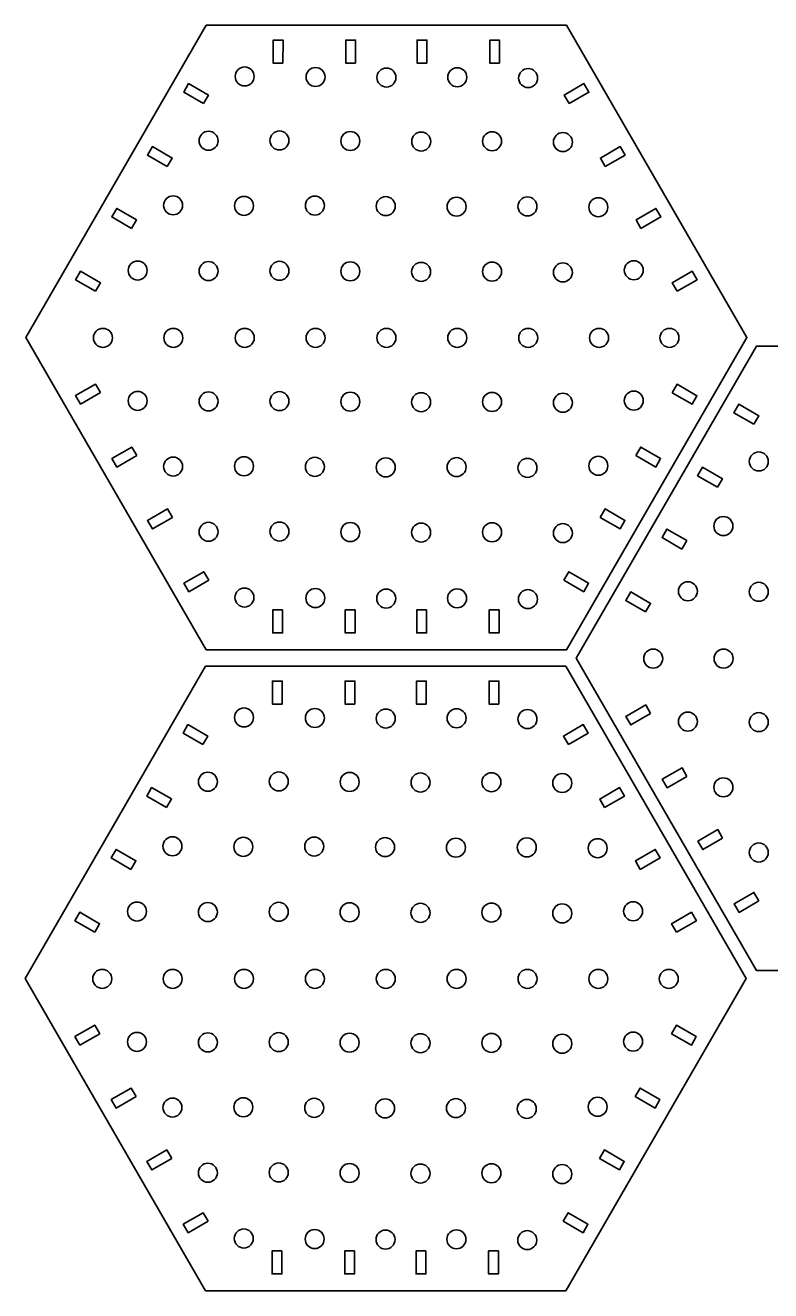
# Model space of a CAD drawing. Header units: inches. Extents: x 11 to 1716, y -770 to -4.
# Drawn here: x 498.2 to 725.7, y -764.2 to -378.1 of the extents above; entities that cross this region are included whole.
import ezdxf

# ---------------------------------------------------------------- set-up
doc = ezdxf.new("R2010")
doc.units = ezdxf.units.IN
doc.header["$MEASUREMENT"] = 0
doc.layers.add('Capa 1', color=7, linetype='Continuous')

msp = doc.modelspace()

# ---------------------------------------------------------------- linework, layer by layer
at = {"layer": 'Capa 1', "color": 250, "lineweight": 35, "true_color": 0x1c1c1b}
for points in [[(663.4, -378.12), (718.4, -473.38), (663.4, -568.64), (553.4, -568.64), (498.4, -473.38), (553.4, -378.12), (663.4, -378.12)], [(831.32, -475.98), (886.32, -571.24), (831.32, -666.51), (721.32, -666.51), (666.32, -571.24), (721.32, -475.98), (831.32, -475.98)], [(663.19, -573.7), (718.19, -668.96), (663.19, -764.23), (553.19, -764.23), (498.19, -668.96), (553.19, -573.7), (663.19, -573.7)]]:
    msp.add_lwpolyline(points, dxfattribs=at)
at = {"layer": 'Capa 1', "color": 242, "lineweight": 35, "true_color": 0xe5202d}
for points in [[(576.83, -389.64), (576.84, -382.64), (573.84, -382.64), (573.83, -389.64), (576.83, -389.64)], [(599, -389.65), (599, -382.65), (596, -382.65), (596, -389.65), (599, -389.65)], [(620.78, -389.65), (620.78, -382.65), (617.78, -382.65), (617.78, -389.65), (620.78, -389.65)], [(642.93, -389.66), (642.93, -382.66), (639.93, -382.66), (639.93, -389.66), (642.93, -389.66)], [(552.59, -402), (546.53, -398.5), (548.03, -395.91), (554.09, -399.4), (552.59, -402)], [(664.13, -402.01), (670.19, -398.52), (668.69, -395.92), (662.63, -399.41), (664.13, -402.01)], [(541.52, -421.21), (535.46, -417.71), (536.96, -415.11), (543.02, -418.61), (541.52, -421.21)], [(675.19, -421.22), (681.26, -417.72), (679.76, -415.13), (673.7, -418.62), (675.19, -421.22)], [(530.65, -440.07), (524.59, -436.58), (526.08, -433.98), (532.15, -437.48), (530.65, -440.07)], [(686.07, -440.09), (692.13, -436.59), (690.64, -433.99), (684.57, -437.49), (686.07, -440.09)], [(519.59, -459.26), (513.53, -455.77), (515.03, -453.17), (521.09, -456.66), (519.59, -459.26)], [(697.13, -459.28), (703.19, -455.78), (701.69, -453.18), (695.63, -456.68), (697.13, -459.28)], [(521.12, -490.21), (515.05, -493.71), (513.55, -491.12), (519.62, -487.62), (521.12, -490.21)], [(695.6, -490.23), (701.67, -493.73), (703.17, -491.13), (697.1, -487.63), (695.6, -490.23)], [(720.52, -499.86), (714.45, -496.37), (715.95, -493.77), (722.01, -497.26), (720.52, -499.86)], [(532.2, -509.41), (526.14, -512.91), (524.64, -510.31), (530.7, -506.81), (532.2, -509.41)], [(684.52, -509.43), (690.58, -512.93), (692.08, -510.33), (686.02, -506.83), (684.52, -509.43)], [(709.45, -519.07), (703.38, -515.57), (704.88, -512.98), (710.94, -516.47), (709.45, -519.07)], [(543.09, -528.27), (537.03, -531.77), (535.53, -529.17), (541.59, -525.67), (543.09, -528.27)], [(673.63, -528.29), (679.69, -531.79), (681.19, -529.19), (675.13, -525.69), (673.63, -528.29)], [(698.57, -537.94), (692.51, -534.44), (694.01, -531.84), (700.07, -535.34), (698.57, -537.94)], [(554.16, -547.45), (548.1, -550.95), (546.6, -548.35), (552.66, -544.85), (554.16, -547.45)], [(662.56, -547.46), (668.62, -550.96), (670.12, -548.37), (664.06, -544.87), (662.56, -547.46)], [(687.51, -557.13), (681.45, -553.63), (682.95, -551.03), (689.01, -554.53), (687.51, -557.13)], [(576.69, -556.52), (576.69, -563.52), (573.69, -563.52), (573.69, -556.52), (576.69, -556.52)], [(598.86, -556.52), (598.86, -563.52), (595.86, -563.52), (595.86, -556.52), (598.86, -556.52)], [(620.64, -556.51), (620.64, -563.51), (617.64, -563.51), (617.64, -556.51), (620.64, -556.51)], [(642.78, -556.5), (642.79, -563.5), (639.79, -563.51), (639.78, -556.51), (642.78, -556.5)], [(576.63, -585.22), (576.63, -578.22), (573.63, -578.22), (573.63, -585.22), (576.63, -585.22)], [(598.8, -585.23), (598.8, -578.23), (595.8, -578.23), (595.8, -585.23), (598.8, -585.23)], [(620.57, -585.24), (620.58, -578.24), (617.58, -578.24), (617.57, -585.24), (620.57, -585.24)], [(642.72, -585.24), (642.72, -578.24), (639.72, -578.24), (639.72, -585.24), (642.72, -585.24)], [(689.04, -588.08), (682.98, -591.58), (681.48, -588.98), (687.54, -585.48), (689.04, -588.08)], [(552.39, -597.58), (546.32, -594.09), (547.82, -591.49), (553.89, -594.98), (552.39, -597.58)], [(663.92, -597.6), (669.98, -594.1), (668.49, -591.5), (662.42, -595), (663.92, -597.6)], [(700.12, -607.28), (694.06, -610.78), (692.56, -608.18), (698.62, -604.68), (700.12, -607.28)], [(541.32, -616.79), (535.25, -613.29), (536.75, -610.69), (542.82, -614.19), (541.32, -616.79)], [(674.99, -616.8), (681.05, -613.31), (679.56, -610.71), (673.49, -614.2), (674.99, -616.8)], [(711.01, -626.14), (704.95, -629.64), (703.45, -627.04), (709.51, -623.54), (711.01, -626.14)], [(530.44, -635.66), (524.38, -632.16), (525.88, -629.56), (531.94, -633.06), (530.44, -635.66)], [(685.86, -635.67), (691.93, -632.18), (690.43, -629.58), (684.37, -633.07), (685.86, -635.67)], [(722.08, -645.31), (716.02, -648.81), (714.52, -646.22), (720.58, -642.72), (722.08, -645.31)], [(519.39, -654.84), (513.32, -651.35), (514.82, -648.75), (520.88, -652.25), (519.39, -654.84)], [(696.92, -654.86), (702.99, -651.36), (701.49, -648.76), (695.42, -652.26), (696.92, -654.86)], [(520.91, -685.8), (514.85, -689.3), (513.35, -686.7), (519.41, -683.2), (520.91, -685.8)], [(695.4, -685.81), (701.46, -689.31), (702.96, -686.71), (696.9, -683.21), (695.4, -685.81)], [(531.99, -704.99), (525.93, -708.49), (524.43, -705.9), (530.49, -702.4), (531.99, -704.99)], [(684.31, -705.01), (690.38, -708.51), (691.88, -705.91), (685.81, -702.41), (684.31, -705.01)], [(542.88, -723.85), (536.82, -727.35), (535.32, -724.76), (541.38, -721.26), (542.88, -723.85)], [(673.42, -723.87), (679.49, -727.37), (680.99, -724.77), (674.92, -721.27), (673.42, -723.87)], [(553.96, -743.03), (547.89, -746.53), (546.39, -743.94), (552.46, -740.44), (553.96, -743.03)], [(662.35, -743.05), (668.41, -746.55), (669.91, -743.95), (663.85, -740.45), (662.35, -743.05)], [(576.49, -752.11), (576.49, -759.11), (573.49, -759.11), (573.49, -752.11), (576.49, -752.11)], [(598.66, -752.1), (598.66, -759.1), (595.66, -759.1), (595.66, -752.1), (598.66, -752.1)], [(620.43, -752.09), (620.43, -759.09), (617.43, -759.09), (617.43, -752.09), (620.43, -752.09)], [(642.58, -752.09), (642.58, -759.09), (639.58, -759.09), (639.58, -752.09), (642.58, -752.09)]]:
    msp.add_lwpolyline(points, dxfattribs=at)
for points in [[(568.04, -393.73), (568.04, -395.33), (566.74, -396.63), (565.14, -396.63), (563.54, -396.63), (562.24, -395.33), (562.24, -393.73), (562.24, -392.13), (563.54, -390.83), (565.14, -390.83), (566.74, -390.83), (568.04, -392.13), (568.04, -393.73)], [(589.67, -393.89), (589.67, -395.49), (588.37, -396.79), (586.77, -396.79), (585.17, -396.79), (583.87, -395.49), (583.87, -393.89), (583.87, -392.29), (585.17, -390.99), (586.77, -390.99), (588.37, -390.99), (589.67, -392.29), (589.67, -393.89)], [(611.3, -394.05), (611.3, -395.66), (610, -396.95), (608.4, -396.95), (606.8, -396.95), (605.5, -395.66), (605.5, -394.05), (605.5, -392.45), (606.8, -391.15), (608.4, -391.15), (610, -391.15), (611.3, -392.45), (611.3, -394.05)], [(632.93, -393.97), (632.93, -395.58), (631.63, -396.87), (630.03, -396.87), (628.42, -396.87), (627.13, -395.58), (627.13, -393.97), (627.13, -392.37), (628.42, -391.07), (630.03, -391.07), (631.63, -391.07), (632.93, -392.37), (632.93, -393.97)], [(654.55, -394.22), (654.55, -395.82), (653.26, -397.12), (651.65, -397.12), (650.05, -397.12), (648.75, -395.82), (648.75, -394.22), (648.75, -392.61), (650.05, -391.32), (651.65, -391.32), (653.26, -391.32), (654.55, -392.61), (654.55, -394.22)], [(557.03, -413.34), (557.03, -414.94), (555.73, -416.24), (554.13, -416.24), (552.52, -416.24), (551.23, -414.94), (551.23, -413.34), (551.23, -411.73), (552.52, -410.44), (554.13, -410.44), (555.73, -410.44), (557.03, -411.73), (557.03, -413.34)], [(578.65, -413.25), (578.65, -414.86), (577.36, -416.15), (575.75, -416.15), (574.15, -416.15), (572.85, -414.86), (572.85, -413.25), (572.85, -411.65), (574.15, -410.35), (575.75, -410.35), (577.36, -410.35), (578.65, -411.65), (578.65, -413.25)], [(600.28, -413.42), (600.28, -415.02), (598.99, -416.32), (597.38, -416.32), (595.78, -416.32), (594.48, -415.02), (594.48, -413.42), (594.48, -411.81), (595.78, -410.52), (597.38, -410.52), (598.99, -410.52), (600.28, -411.81), (600.28, -413.42)], [(621.91, -413.58), (621.91, -415.18), (620.61, -416.48), (619.01, -416.48), (617.41, -416.48), (616.11, -415.18), (616.11, -413.58), (616.11, -411.98), (617.41, -410.68), (619.01, -410.68), (620.61, -410.68), (621.91, -411.98), (621.91, -413.58)], [(643.54, -413.5), (643.54, -415.1), (642.24, -416.4), (640.64, -416.4), (639.04, -416.4), (637.74, -415.1), (637.74, -413.5), (637.74, -411.89), (639.04, -410.6), (640.64, -410.6), (642.24, -410.6), (643.54, -411.89), (643.54, -413.5)], [(665.17, -413.74), (665.17, -415.34), (663.87, -416.64), (662.27, -416.64), (660.67, -416.64), (659.37, -415.34), (659.37, -413.74), (659.37, -412.14), (660.67, -410.84), (662.27, -410.84), (663.87, -410.84), (665.17, -412.14), (665.17, -413.74)], [(546.2, -433.05), (546.2, -434.65), (544.91, -435.95), (543.3, -435.95), (541.7, -435.95), (540.4, -434.65), (540.4, -433.05), (540.4, -431.45), (541.7, -430.15), (543.3, -430.15), (544.91, -430.15), (546.2, -431.45), (546.2, -433.05)], [(567.83, -433.21), (567.83, -434.81), (566.53, -436.11), (564.93, -436.11), (563.33, -436.11), (562.03, -434.81), (562.03, -433.21), (562.03, -431.61), (563.33, -430.31), (564.93, -430.31), (566.53, -430.31), (567.83, -431.61), (567.83, -433.21)], [(589.46, -433.13), (589.46, -434.73), (588.16, -436.03), (586.56, -436.03), (584.96, -436.03), (583.66, -434.73), (583.66, -433.13), (583.66, -431.53), (584.96, -430.23), (586.56, -430.23), (588.16, -430.23), (589.46, -431.53), (589.46, -433.13)], [(611.09, -433.29), (611.09, -434.89), (609.79, -436.19), (608.19, -436.19), (606.59, -436.19), (605.29, -434.89), (605.29, -433.29), (605.29, -431.69), (606.59, -430.39), (608.19, -430.39), (609.79, -430.39), (611.09, -431.69), (611.09, -433.29)], [(632.72, -433.45), (632.72, -435.05), (631.42, -436.35), (629.82, -436.35), (628.22, -436.35), (626.92, -435.05), (626.92, -433.45), (626.92, -431.85), (628.22, -430.55), (629.82, -430.55), (631.42, -430.55), (632.72, -431.85), (632.72, -433.45)], [(654.35, -433.37), (654.35, -434.97), (653.05, -436.27), (651.45, -436.27), (649.85, -436.27), (648.55, -434.97), (648.55, -433.37), (648.55, -431.77), (649.85, -430.47), (651.45, -430.47), (653.05, -430.47), (654.35, -431.77), (654.35, -433.37)], [(675.98, -433.61), (675.98, -435.21), (674.68, -436.51), (673.08, -436.51), (671.48, -436.51), (670.18, -435.21), (670.18, -433.61), (670.18, -432.01), (671.48, -430.71), (673.08, -430.71), (674.68, -430.71), (675.98, -432.01), (675.98, -433.61)], [(535.39, -452.95), (535.39, -454.55), (534.09, -455.85), (532.49, -455.85), (530.89, -455.85), (529.59, -454.55), (529.59, -452.95), (529.59, -451.34), (530.89, -450.05), (532.49, -450.05), (534.09, -450.05), (535.39, -451.34), (535.39, -452.95)], [(557.02, -453.11), (557.02, -454.71), (555.72, -456.01), (554.12, -456.01), (552.52, -456.01), (551.22, -454.71), (551.22, -453.11), (551.22, -451.5), (552.52, -450.21), (554.12, -450.21), (555.72, -450.21), (557.02, -451.5), (557.02, -453.11)], [(578.65, -453.03), (578.65, -454.63), (577.35, -455.93), (575.75, -455.93), (574.14, -455.93), (572.85, -454.63), (572.85, -453.03), (572.85, -451.42), (574.14, -450.13), (575.75, -450.13), (577.35, -450.13), (578.65, -451.42), (578.65, -453.03)], [(600.28, -453.19), (600.28, -454.79), (598.98, -456.09), (597.38, -456.09), (595.77, -456.09), (594.48, -454.79), (594.48, -453.19), (594.48, -451.59), (595.77, -450.29), (597.38, -450.29), (598.98, -450.29), (600.28, -451.59), (600.28, -453.19)], [(621.9, -453.35), (621.9, -454.95), (620.61, -456.25), (619, -456.25), (617.4, -456.25), (616.1, -454.95), (616.1, -453.35), (616.1, -451.75), (617.4, -450.45), (619, -450.45), (620.61, -450.45), (621.9, -451.75), (621.9, -453.35)], [(643.53, -453.27), (643.53, -454.87), (642.23, -456.17), (640.63, -456.17), (639.03, -456.17), (637.73, -454.87), (637.73, -453.27), (637.73, -451.67), (639.03, -450.37), (640.63, -450.37), (642.23, -450.37), (643.53, -451.67), (643.53, -453.27)], [(665.16, -453.51), (665.16, -455.11), (663.86, -456.41), (662.26, -456.41), (660.66, -456.41), (659.36, -455.11), (659.36, -453.51), (659.36, -451.91), (660.66, -450.61), (662.26, -450.61), (663.86, -450.61), (665.16, -451.91), (665.16, -453.51)], [(686.79, -452.86), (686.79, -454.47), (685.49, -455.76), (683.89, -455.76), (682.29, -455.76), (680.99, -454.47), (680.99, -452.86), (680.99, -451.26), (682.29, -449.96), (683.89, -449.96), (685.49, -449.96), (686.79, -451.26), (686.79, -452.86)], [(524.79, -473.49), (524.79, -475.09), (523.49, -476.39), (521.89, -476.39), (520.29, -476.39), (518.99, -475.09), (518.99, -473.49), (518.99, -471.89), (520.29, -470.59), (521.89, -470.59), (523.49, -470.59), (524.79, -471.89), (524.79, -473.49)], [(546.27, -473.49), (546.27, -475.09), (544.98, -476.39), (543.37, -476.39), (541.77, -476.39), (540.47, -475.09), (540.47, -473.49), (540.47, -471.89), (541.77, -470.59), (543.37, -470.59), (544.98, -470.59), (546.27, -471.89), (546.27, -473.49)], [(568.05, -473.49), (568.05, -475.09), (566.75, -476.39), (565.15, -476.39), (563.54, -476.39), (562.25, -475.09), (562.25, -473.49), (562.25, -471.89), (563.54, -470.59), (565.15, -470.59), (566.75, -470.59), (568.05, -471.89), (568.05, -473.49)], [(589.67, -473.49), (589.67, -475.09), (588.38, -476.39), (586.77, -476.39), (585.17, -476.39), (583.87, -475.09), (583.87, -473.49), (583.87, -471.89), (585.17, -470.59), (586.77, -470.59), (588.38, -470.59), (589.67, -471.89), (589.67, -473.49)], [(611.3, -473.49), (611.3, -475.09), (610.01, -476.39), (608.4, -476.39), (606.8, -476.39), (605.5, -475.09), (605.5, -473.49), (605.5, -471.89), (606.8, -470.59), (608.4, -470.59), (610.01, -470.59), (611.3, -471.89), (611.3, -473.49)], [(632.93, -473.49), (632.93, -475.09), (631.63, -476.39), (630.03, -476.39), (628.43, -476.39), (627.13, -475.09), (627.13, -473.49), (627.13, -471.89), (628.43, -470.59), (630.03, -470.59), (631.63, -470.59), (632.93, -471.89), (632.93, -473.49)], [(654.56, -473.49), (654.56, -475.09), (653.26, -476.39), (651.66, -476.39), (650.06, -476.39), (648.76, -475.09), (648.76, -473.49), (648.76, -471.89), (650.06, -470.59), (651.66, -470.59), (653.26, -470.59), (654.56, -471.89), (654.56, -473.49)], [(676.19, -473.49), (676.19, -475.09), (674.89, -476.39), (673.29, -476.39), (671.69, -476.39), (670.39, -475.09), (670.39, -473.49), (670.39, -471.89), (671.69, -470.59), (673.29, -470.59), (674.89, -470.59), (676.19, -471.89), (676.19, -473.49)], [(697.68, -473.49), (697.68, -475.09), (696.38, -476.39), (694.78, -476.39), (693.18, -476.39), (691.88, -475.09), (691.88, -473.49), (691.88, -471.89), (693.18, -470.59), (694.78, -470.59), (696.38, -470.59), (697.68, -471.89), (697.68, -473.49)], [(535.39, -492.72), (535.39, -494.32), (534.09, -495.62), (532.49, -495.62), (530.89, -495.62), (529.59, -494.32), (529.59, -492.72), (529.59, -491.11), (530.89, -489.82), (532.49, -489.82), (534.09, -489.82), (535.39, -491.11), (535.39, -492.72)], [(557.02, -492.88), (557.02, -494.48), (555.72, -495.78), (554.12, -495.78), (552.52, -495.78), (551.22, -494.48), (551.22, -492.88), (551.22, -491.28), (552.52, -489.98), (554.12, -489.98), (555.72, -489.98), (557.02, -491.28), (557.02, -492.88)], [(578.65, -492.8), (578.65, -494.4), (577.35, -495.7), (575.75, -495.7), (574.14, -495.7), (572.85, -494.4), (572.85, -492.8), (572.85, -491.19), (574.14, -489.9), (575.75, -489.9), (577.35, -489.9), (578.65, -491.19), (578.65, -492.8)], [(600.28, -492.96), (600.28, -494.56), (598.98, -495.86), (597.38, -495.86), (595.77, -495.86), (594.48, -494.56), (594.48, -492.96), (594.48, -491.36), (595.77, -490.06), (597.38, -490.06), (598.98, -490.06), (600.28, -491.36), (600.28, -492.96)], [(621.9, -493.12), (621.9, -494.72), (620.61, -496.02), (619, -496.02), (617.4, -496.02), (616.1, -494.72), (616.1, -493.12), (616.1, -491.52), (617.4, -490.22), (619, -490.22), (620.61, -490.22), (621.9, -491.52), (621.9, -493.12)], [(643.53, -493.04), (643.53, -494.64), (642.23, -495.94), (640.63, -495.94), (639.03, -495.94), (637.73, -494.64), (637.73, -493.04), (637.73, -491.44), (639.03, -490.14), (640.63, -490.14), (642.23, -490.14), (643.53, -491.44), (643.53, -493.04)], [(686.79, -492.64), (686.79, -494.24), (685.49, -495.54), (683.89, -495.54), (682.29, -495.54), (680.99, -494.24), (680.99, -492.64), (680.99, -491.03), (682.29, -489.74), (683.89, -489.74), (685.49, -489.74), (686.79, -491.03), (686.79, -492.64)], [(665.16, -493.28), (665.16, -494.88), (663.86, -496.18), (662.26, -496.18), (660.66, -496.18), (659.36, -494.88), (659.36, -493.28), (659.36, -491.68), (660.66, -490.38), (662.26, -490.38), (663.86, -490.38), (665.16, -491.68), (665.16, -493.28)], [(675.98, -512.52), (675.98, -514.12), (674.68, -515.42), (673.08, -515.42), (671.48, -515.42), (670.18, -514.12), (670.18, -512.52), (670.18, -510.92), (671.48, -509.62), (673.08, -509.62), (674.68, -509.62), (675.98, -510.92), (675.98, -512.52)], [(724.95, -511.2), (724.95, -512.8), (723.65, -514.1), (722.05, -514.1), (720.45, -514.1), (719.15, -512.8), (719.15, -511.2), (719.15, -509.6), (720.45, -508.3), (722.05, -508.3), (723.65, -508.3), (724.95, -509.6), (724.95, -511.2)], [(546.2, -512.76), (546.2, -514.36), (544.91, -515.66), (543.3, -515.66), (541.7, -515.66), (540.4, -514.36), (540.4, -512.76), (540.4, -511.16), (541.7, -509.86), (543.3, -509.86), (544.91, -509.86), (546.2, -511.16), (546.2, -512.76)], [(567.83, -512.68), (567.83, -514.28), (566.53, -515.58), (564.93, -515.58), (563.33, -515.58), (562.03, -514.28), (562.03, -512.68), (562.03, -511.08), (563.33, -509.78), (564.93, -509.78), (566.53, -509.78), (567.83, -511.08), (567.83, -512.68)], [(589.46, -512.84), (589.46, -514.44), (588.16, -515.74), (586.56, -515.74), (584.96, -515.74), (583.66, -514.44), (583.66, -512.84), (583.66, -511.24), (584.96, -509.94), (586.56, -509.94), (588.16, -509.94), (589.46, -511.24), (589.46, -512.84)], [(611.09, -513), (611.09, -514.61), (609.79, -515.9), (608.19, -515.9), (606.59, -515.9), (605.29, -514.61), (605.29, -513), (605.29, -511.4), (606.59, -510.1), (608.19, -510.1), (609.79, -510.1), (611.09, -511.4), (611.09, -513)], [(632.72, -512.92), (632.72, -514.53), (631.42, -515.82), (629.82, -515.82), (628.22, -515.82), (626.92, -514.53), (626.92, -512.92), (626.92, -511.32), (628.22, -510.02), (629.82, -510.02), (631.42, -510.02), (632.72, -511.32), (632.72, -512.92)], [(654.35, -513.16), (654.35, -514.77), (653.05, -516.06), (651.45, -516.06), (649.85, -516.06), (648.55, -514.77), (648.55, -513.16), (648.55, -511.56), (649.85, -510.26), (651.45, -510.26), (653.05, -510.26), (654.35, -511.56), (654.35, -513.16)], [(714.13, -530.91), (714.13, -532.52), (712.83, -533.81), (711.23, -533.81), (709.62, -533.81), (708.33, -532.52), (708.33, -530.91), (708.33, -529.31), (709.62, -528.01), (711.23, -528.01), (712.83, -528.01), (714.13, -529.31), (714.13, -530.91)], [(557.02, -532.66), (557.02, -534.26), (555.72, -535.56), (554.12, -535.56), (552.52, -535.56), (551.22, -534.26), (551.22, -532.66), (551.22, -531.06), (552.52, -529.76), (554.12, -529.76), (555.72, -529.76), (557.02, -531.06), (557.02, -532.66)], [(578.65, -532.58), (578.65, -534.18), (577.35, -535.48), (575.75, -535.48), (574.14, -535.48), (572.85, -534.18), (572.85, -532.58), (572.85, -530.98), (574.14, -529.68), (575.75, -529.68), (577.35, -529.68), (578.65, -530.98), (578.65, -532.58)], [(600.28, -532.74), (600.28, -534.34), (598.98, -535.64), (597.38, -535.64), (595.77, -535.64), (594.48, -534.34), (594.48, -532.74), (594.48, -531.14), (595.77, -529.84), (597.38, -529.84), (598.98, -529.84), (600.28, -531.14), (600.28, -532.74)], [(621.9, -532.9), (621.9, -534.5), (620.61, -535.8), (619, -535.8), (617.4, -535.8), (616.1, -534.5), (616.1, -532.9), (616.1, -531.3), (617.4, -530), (619, -530), (620.61, -530), (621.9, -531.3), (621.9, -532.9)], [(643.53, -532.82), (643.53, -534.42), (642.23, -535.72), (640.63, -535.72), (639.03, -535.72), (637.73, -534.42), (637.73, -532.82), (637.73, -531.22), (639.03, -529.92), (640.63, -529.92), (642.23, -529.92), (643.53, -531.22), (643.53, -532.82)], [(665.16, -533.06), (665.16, -534.66), (663.86, -535.96), (662.26, -535.96), (660.66, -535.96), (659.36, -534.66), (659.36, -533.06), (659.36, -531.46), (660.66, -530.16), (662.26, -530.16), (663.86, -530.16), (665.16, -531.46), (665.16, -533.06)], [(703.31, -550.81), (703.31, -552.41), (702.01, -553.71), (700.41, -553.71), (698.81, -553.71), (697.51, -552.41), (697.51, -550.81), (697.51, -549.21), (698.81, -547.91), (700.41, -547.91), (702.01, -547.91), (703.31, -549.21), (703.31, -550.81)], [(724.94, -550.97), (724.94, -552.57), (723.64, -553.87), (722.04, -553.87), (720.44, -553.87), (719.14, -552.57), (719.14, -550.97), (719.14, -549.37), (720.44, -548.07), (722.04, -548.07), (723.64, -548.07), (724.94, -549.37), (724.94, -550.97)], [(567.97, -552.72), (567.97, -554.32), (566.68, -555.62), (565.07, -555.62), (563.47, -555.62), (562.17, -554.32), (562.17, -552.72), (562.17, -551.12), (563.47, -549.82), (565.07, -549.82), (566.68, -549.82), (567.97, -551.12), (567.97, -552.72)], [(589.6, -552.88), (589.6, -554.48), (588.3, -555.78), (586.7, -555.78), (585.1, -555.78), (583.8, -554.48), (583.8, -552.88), (583.8, -551.28), (585.1, -549.98), (586.7, -549.98), (588.3, -549.98), (589.6, -551.28), (589.6, -552.88)], [(611.23, -553.04), (611.23, -554.65), (609.93, -555.94), (608.33, -555.94), (606.73, -555.94), (605.43, -554.65), (605.43, -553.04), (605.43, -551.44), (606.73, -550.14), (608.33, -550.14), (609.93, -550.14), (611.23, -551.44), (611.23, -553.04)], [(632.86, -552.96), (632.86, -554.56), (631.56, -555.86), (629.96, -555.86), (628.36, -555.86), (627.06, -554.56), (627.06, -552.96), (627.06, -551.36), (628.36, -550.06), (629.96, -550.06), (631.56, -550.06), (632.86, -551.36), (632.86, -552.96)], [(654.49, -553.2), (654.49, -554.81), (653.19, -556.1), (651.59, -556.1), (649.99, -556.1), (648.69, -554.81), (648.69, -553.2), (648.69, -551.6), (649.99, -550.3), (651.59, -550.3), (653.19, -550.3), (654.49, -551.6), (654.49, -553.2)], [(692.71, -571.36), (692.71, -572.96), (691.41, -574.26), (689.81, -574.26), (688.21, -574.26), (686.91, -572.96), (686.91, -571.36), (686.91, -569.75), (688.21, -568.46), (689.81, -568.46), (691.41, -568.46), (692.71, -569.75), (692.71, -571.36)], [(714.2, -571.36), (714.2, -572.96), (712.9, -574.26), (711.3, -574.26), (709.69, -574.26), (708.4, -572.96), (708.4, -571.36), (708.4, -569.75), (709.69, -568.46), (711.3, -568.46), (712.9, -568.46), (714.2, -569.75), (714.2, -571.36)], [(567.83, -589.32), (567.83, -590.92), (566.53, -592.22), (564.93, -592.22), (563.33, -592.22), (562.03, -590.92), (562.03, -589.32), (562.03, -587.71), (563.33, -586.42), (564.93, -586.42), (566.53, -586.42), (567.83, -587.71), (567.83, -589.32)], [(589.46, -589.48), (589.46, -591.08), (588.16, -592.38), (586.56, -592.38), (584.96, -592.38), (583.66, -591.08), (583.66, -589.48), (583.66, -587.87), (584.96, -586.58), (586.56, -586.58), (588.16, -586.58), (589.46, -587.87), (589.46, -589.48)], [(611.09, -589.64), (611.09, -591.24), (609.79, -592.54), (608.19, -592.54), (606.59, -592.54), (605.29, -591.24), (605.29, -589.64), (605.29, -588.04), (606.59, -586.74), (608.19, -586.74), (609.79, -586.74), (611.09, -588.04), (611.09, -589.64)], [(632.72, -589.56), (632.72, -591.16), (631.42, -592.46), (629.82, -592.46), (628.22, -592.46), (626.92, -591.16), (626.92, -589.56), (626.92, -587.96), (628.22, -586.66), (629.82, -586.66), (631.42, -586.66), (632.72, -587.96), (632.72, -589.56)], [(654.35, -589.8), (654.35, -591.4), (653.05, -592.7), (651.45, -592.7), (649.85, -592.7), (648.55, -591.4), (648.55, -589.8), (648.55, -588.2), (649.85, -586.9), (651.45, -586.9), (653.05, -586.9), (654.35, -588.2), (654.35, -589.8)], [(703.31, -590.58), (703.31, -592.18), (702.01, -593.48), (700.41, -593.48), (698.81, -593.48), (697.51, -592.18), (697.51, -590.58), (697.51, -588.98), (698.81, -587.68), (700.41, -587.68), (702.01, -587.68), (703.31, -588.98), (703.31, -590.58)], [(724.94, -590.74), (724.94, -592.34), (723.64, -593.64), (722.04, -593.64), (720.44, -593.64), (719.14, -592.34), (719.14, -590.74), (719.14, -589.14), (720.44, -587.84), (722.04, -587.84), (723.64, -587.84), (724.94, -589.14), (724.94, -590.74)], [(556.82, -608.92), (556.82, -610.52), (555.52, -611.82), (553.92, -611.82), (552.32, -611.82), (551.02, -610.52), (551.02, -608.92), (551.02, -607.32), (552.32, -606.02), (553.92, -606.02), (555.52, -606.02), (556.82, -607.32), (556.82, -608.92)], [(578.45, -608.84), (578.45, -610.44), (577.15, -611.74), (575.55, -611.74), (573.95, -611.74), (572.65, -610.44), (572.65, -608.84), (572.65, -607.24), (573.95, -605.94), (575.55, -605.94), (577.15, -605.94), (578.45, -607.24), (578.45, -608.84)], [(600.08, -609), (600.08, -610.6), (598.78, -611.9), (597.18, -611.9), (595.58, -611.9), (594.28, -610.6), (594.28, -609), (594.28, -607.4), (595.58, -606.1), (597.18, -606.1), (598.78, -606.1), (600.08, -607.4), (600.08, -609)], [(643.34, -609.08), (643.34, -610.68), (642.04, -611.98), (640.44, -611.98), (638.83, -611.98), (637.54, -610.68), (637.54, -609.08), (637.54, -607.48), (638.83, -606.18), (640.44, -606.18), (642.04, -606.18), (643.34, -607.48), (643.34, -609.08)], [(621.71, -609.16), (621.71, -610.76), (620.41, -612.06), (618.81, -612.06), (617.21, -612.06), (615.91, -610.76), (615.91, -609.16), (615.91, -607.56), (617.21, -606.26), (618.81, -606.26), (620.41, -606.26), (621.71, -607.56), (621.71, -609.16)], [(664.96, -609.32), (664.96, -610.92), (663.67, -612.22), (662.06, -612.22), (660.46, -612.22), (659.16, -610.92), (659.16, -609.32), (659.16, -607.72), (660.46, -606.42), (662.06, -606.42), (663.67, -606.42), (664.96, -607.72), (664.96, -609.32)], [(714.13, -610.63), (714.13, -612.23), (712.83, -613.53), (711.23, -613.53), (709.62, -613.53), (708.33, -612.23), (708.33, -610.63), (708.33, -609.02), (709.62, -607.73), (711.23, -607.73), (712.83, -607.73), (714.13, -609.02), (714.13, -610.63)], [(546, -628.63), (546, -630.23), (544.7, -631.53), (543.1, -631.53), (541.5, -631.53), (540.2, -630.23), (540.2, -628.63), (540.2, -627.03), (541.5, -625.73), (543.1, -625.73), (544.7, -625.73), (546, -627.03), (546, -628.63)], [(567.63, -628.79), (567.63, -630.4), (566.33, -631.69), (564.73, -631.69), (563.13, -631.69), (561.83, -630.4), (561.83, -628.79), (561.83, -627.19), (563.13, -625.89), (564.73, -625.89), (566.33, -625.89), (567.63, -627.19), (567.63, -628.79)], [(589.26, -628.71), (589.26, -630.31), (587.96, -631.61), (586.36, -631.61), (584.75, -631.61), (583.46, -630.31), (583.46, -628.71), (583.46, -627.11), (584.75, -625.81), (586.36, -625.81), (587.96, -625.81), (589.26, -627.11), (589.26, -628.71)], [(610.89, -628.87), (610.89, -630.48), (609.59, -631.77), (607.99, -631.77), (606.38, -631.77), (605.09, -630.48), (605.09, -628.87), (605.09, -627.27), (606.38, -625.97), (607.99, -625.97), (609.59, -625.97), (610.89, -627.27), (610.89, -628.87)], [(632.51, -629.04), (632.51, -630.64), (631.22, -631.94), (629.61, -631.94), (628.01, -631.94), (626.71, -630.64), (626.71, -629.04), (626.71, -627.43), (628.01, -626.14), (629.61, -626.14), (631.22, -626.14), (632.51, -627.43), (632.51, -629.04)], [(654.14, -628.95), (654.14, -630.56), (652.84, -631.85), (651.24, -631.85), (649.64, -631.85), (648.34, -630.56), (648.34, -628.95), (648.34, -627.35), (649.64, -626.05), (651.24, -626.05), (652.84, -626.05), (654.14, -627.35), (654.14, -628.95)], [(675.77, -629.2), (675.77, -630.8), (674.47, -632.1), (672.87, -632.1), (671.27, -632.1), (669.97, -630.8), (669.97, -629.2), (669.97, -627.59), (671.27, -626.3), (672.87, -626.3), (674.47, -626.3), (675.77, -627.59), (675.77, -629.2)], [(724.94, -630.52), (724.94, -632.12), (723.64, -633.42), (722.04, -633.42), (720.44, -633.42), (719.14, -632.12), (719.14, -630.52), (719.14, -628.92), (720.44, -627.62), (722.04, -627.62), (723.64, -627.62), (724.94, -628.92), (724.94, -630.52)], [(535.18, -648.53), (535.18, -650.13), (533.88, -651.43), (532.28, -651.43), (530.68, -651.43), (529.38, -650.13), (529.38, -648.53), (529.38, -646.93), (530.68, -645.63), (532.28, -645.63), (533.88, -645.63), (535.18, -646.93), (535.18, -648.53)], [(556.81, -648.69), (556.81, -650.29), (555.51, -651.59), (553.91, -651.59), (552.31, -651.59), (551.01, -650.29), (551.01, -648.69), (551.01, -647.09), (552.31, -645.79), (553.91, -645.79), (555.51, -645.79), (556.81, -647.09), (556.81, -648.69)], [(578.44, -648.61), (578.44, -650.21), (577.14, -651.51), (575.54, -651.51), (573.94, -651.51), (572.64, -650.21), (572.64, -648.61), (572.64, -647.01), (573.94, -645.71), (575.54, -645.71), (577.14, -645.71), (578.44, -647.01), (578.44, -648.61)], [(600.07, -648.77), (600.07, -650.37), (598.77, -651.67), (597.17, -651.67), (595.57, -651.67), (594.27, -650.37), (594.27, -648.77), (594.27, -647.17), (595.57, -645.87), (597.17, -645.87), (598.77, -645.87), (600.07, -647.17), (600.07, -648.77)], [(621.7, -648.93), (621.7, -650.53), (620.4, -651.83), (618.8, -651.83), (617.2, -651.83), (615.9, -650.53), (615.9, -648.93), (615.9, -647.33), (617.2, -646.03), (618.8, -646.03), (620.4, -646.03), (621.7, -647.33), (621.7, -648.93)], [(643.33, -648.85), (643.33, -650.45), (642.03, -651.75), (640.43, -651.75), (638.83, -651.75), (637.53, -650.45), (637.53, -648.85), (637.53, -647.25), (638.83, -645.95), (640.43, -645.95), (642.03, -645.95), (643.33, -647.25), (643.33, -648.85)], [(664.96, -649.09), (664.96, -650.69), (663.66, -651.99), (662.06, -651.99), (660.45, -651.99), (659.16, -650.69), (659.16, -649.09), (659.16, -647.49), (660.45, -646.19), (662.06, -646.19), (663.66, -646.19), (664.96, -647.49), (664.96, -649.09)], [(686.59, -648.45), (686.59, -650.05), (685.29, -651.35), (683.69, -651.35), (682.08, -651.35), (680.79, -650.05), (680.79, -648.45), (680.79, -646.85), (682.08, -645.55), (683.69, -645.55), (685.29, -645.55), (686.59, -646.85), (686.59, -648.45)], [(524.58, -669.07), (524.58, -670.68), (523.28, -671.97), (521.68, -671.97), (520.08, -671.97), (518.78, -670.68), (518.78, -669.07), (518.78, -667.47), (520.08, -666.17), (521.68, -666.17), (523.28, -666.17), (524.58, -667.47), (524.58, -669.07)], [(546.07, -669.07), (546.07, -670.68), (544.77, -671.97), (543.17, -671.97), (541.57, -671.97), (540.27, -670.68), (540.27, -669.07), (540.27, -667.47), (541.57, -666.17), (543.17, -666.17), (544.77, -666.17), (546.07, -667.47), (546.07, -669.07)], [(567.84, -669.07), (567.84, -670.68), (566.54, -671.97), (564.94, -671.97), (563.34, -671.97), (562.04, -670.68), (562.04, -669.07), (562.04, -667.47), (563.34, -666.17), (564.94, -666.17), (566.54, -666.17), (567.84, -667.47), (567.84, -669.07)], [(589.47, -669.07), (589.47, -670.68), (588.17, -671.97), (586.57, -671.97), (584.97, -671.97), (583.67, -670.68), (583.67, -669.07), (583.67, -667.47), (584.97, -666.17), (586.57, -666.17), (588.17, -666.17), (589.47, -667.47), (589.47, -669.07)], [(611.1, -669.07), (611.1, -670.68), (609.8, -671.97), (608.2, -671.97), (606.6, -671.97), (605.3, -670.68), (605.3, -669.07), (605.3, -667.47), (606.6, -666.17), (608.2, -666.17), (609.8, -666.17), (611.1, -667.47), (611.1, -669.07)], [(632.73, -669.07), (632.73, -670.68), (631.43, -671.97), (629.83, -671.97), (628.23, -671.97), (626.93, -670.68), (626.93, -669.07), (626.93, -667.47), (628.23, -666.17), (629.83, -666.17), (631.43, -666.17), (632.73, -667.47), (632.73, -669.07)], [(654.36, -669.07), (654.36, -670.68), (653.06, -671.97), (651.46, -671.97), (649.85, -671.97), (648.56, -670.68), (648.56, -669.07), (648.56, -667.47), (649.85, -666.17), (651.46, -666.17), (653.06, -666.17), (654.36, -667.47), (654.36, -669.07)], [(675.98, -669.07), (675.98, -670.68), (674.69, -671.97), (673.08, -671.97), (671.48, -671.97), (670.18, -670.68), (670.18, -669.07), (670.18, -667.47), (671.48, -666.17), (673.08, -666.17), (674.69, -666.17), (675.98, -667.47), (675.98, -669.07)], [(697.47, -669.07), (697.47, -670.68), (696.17, -671.97), (694.57, -671.97), (692.97, -671.97), (691.67, -670.68), (691.67, -669.07), (691.67, -667.47), (692.97, -666.17), (694.57, -666.17), (696.17, -666.17), (697.47, -667.47), (697.47, -669.07)], [(535.18, -688.3), (535.18, -689.9), (533.88, -691.2), (532.28, -691.2), (530.68, -691.2), (529.38, -689.9), (529.38, -688.3), (529.38, -686.7), (530.68, -685.4), (532.28, -685.4), (533.88, -685.4), (535.18, -686.7), (535.18, -688.3)], [(556.81, -688.46), (556.81, -690.06), (555.51, -691.36), (553.91, -691.36), (552.31, -691.36), (551.01, -690.06), (551.01, -688.46), (551.01, -686.86), (552.31, -685.56), (553.91, -685.56), (555.51, -685.56), (556.81, -686.86), (556.81, -688.46)], [(578.44, -688.38), (578.44, -689.98), (577.14, -691.28), (575.54, -691.28), (573.94, -691.28), (572.64, -689.98), (572.64, -688.38), (572.64, -686.78), (573.94, -685.48), (575.54, -685.48), (577.14, -685.48), (578.44, -686.78), (578.44, -688.38)], [(600.07, -688.54), (600.07, -690.14), (598.77, -691.44), (597.17, -691.44), (595.57, -691.44), (594.27, -690.14), (594.27, -688.54), (594.27, -686.94), (595.57, -685.64), (597.17, -685.64), (598.77, -685.64), (600.07, -686.94), (600.07, -688.54)], [(621.7, -688.7), (621.7, -690.3), (620.4, -691.6), (618.8, -691.6), (617.2, -691.6), (615.9, -690.3), (615.9, -688.7), (615.9, -687.1), (617.2, -685.8), (618.8, -685.8), (620.4, -685.8), (621.7, -687.1), (621.7, -688.7)], [(643.33, -688.62), (643.33, -690.22), (642.03, -691.52), (640.43, -691.52), (638.83, -691.52), (637.53, -690.22), (637.53, -688.62), (637.53, -687.02), (638.83, -685.72), (640.43, -685.72), (642.03, -685.72), (643.33, -687.02), (643.33, -688.62)], [(664.96, -688.86), (664.96, -690.46), (663.66, -691.76), (662.06, -691.76), (660.45, -691.76), (659.16, -690.46), (659.16, -688.86), (659.16, -687.26), (660.45, -685.96), (662.06, -685.96), (663.66, -685.96), (664.96, -687.26), (664.96, -688.86)], [(686.59, -688.22), (686.59, -689.82), (685.29, -691.12), (683.69, -691.12), (682.08, -691.12), (680.79, -689.82), (680.79, -688.22), (680.79, -686.62), (682.08, -685.32), (683.69, -685.32), (685.29, -685.32), (686.59, -686.62), (686.59, -688.22)], [(546, -708.35), (546, -709.95), (544.7, -711.25), (543.1, -711.25), (541.5, -711.25), (540.2, -709.95), (540.2, -708.35), (540.2, -706.74), (541.5, -705.45), (543.1, -705.45), (544.7, -705.45), (546, -706.74), (546, -708.35)], [(567.63, -708.26), (567.63, -709.87), (566.33, -711.16), (564.73, -711.16), (563.13, -711.16), (561.83, -709.87), (561.83, -708.26), (561.83, -706.66), (563.13, -705.36), (564.73, -705.36), (566.33, -705.36), (567.63, -706.66), (567.63, -708.26)], [(589.26, -708.43), (589.26, -710.03), (587.96, -711.33), (586.36, -711.33), (584.75, -711.33), (583.46, -710.03), (583.46, -708.43), (583.46, -706.82), (584.75, -705.53), (586.36, -705.53), (587.96, -705.53), (589.26, -706.82), (589.26, -708.43)], [(610.89, -708.59), (610.89, -710.19), (609.59, -711.49), (607.99, -711.49), (606.38, -711.49), (605.09, -710.19), (605.09, -708.59), (605.09, -706.99), (606.38, -705.69), (607.99, -705.69), (609.59, -705.69), (610.89, -706.99), (610.89, -708.59)], [(632.51, -708.51), (632.51, -710.11), (631.22, -711.41), (629.61, -711.41), (628.01, -711.41), (626.71, -710.11), (626.71, -708.51), (626.71, -706.9), (628.01, -705.61), (629.61, -705.61), (631.22, -705.61), (632.51, -706.9), (632.51, -708.51)], [(654.14, -708.75), (654.14, -710.35), (652.84, -711.65), (651.24, -711.65), (649.64, -711.65), (648.34, -710.35), (648.34, -708.75), (648.34, -707.15), (649.64, -705.85), (651.24, -705.85), (652.84, -705.85), (654.14, -707.15), (654.14, -708.75)], [(675.77, -708.1), (675.77, -709.71), (674.47, -711), (672.87, -711), (671.27, -711), (669.97, -709.71), (669.97, -708.1), (669.97, -706.5), (671.27, -705.2), (672.87, -705.2), (674.47, -705.2), (675.77, -706.5), (675.77, -708.1)], [(556.81, -728.24), (556.81, -729.84), (555.51, -731.14), (553.91, -731.14), (552.31, -731.14), (551.01, -729.84), (551.01, -728.24), (551.01, -726.64), (552.31, -725.34), (553.91, -725.34), (555.51, -725.34), (556.81, -726.64), (556.81, -728.24)], [(578.44, -728.16), (578.44, -729.76), (577.14, -731.06), (575.54, -731.06), (573.94, -731.06), (572.64, -729.76), (572.64, -728.16), (572.64, -726.56), (573.94, -725.26), (575.54, -725.26), (577.14, -725.26), (578.44, -726.56), (578.44, -728.16)], [(600.07, -728.32), (600.07, -729.92), (598.77, -731.22), (597.17, -731.22), (595.57, -731.22), (594.27, -729.92), (594.27, -728.32), (594.27, -726.72), (595.57, -725.42), (597.17, -725.42), (598.77, -725.42), (600.07, -726.72), (600.07, -728.32)], [(621.7, -728.48), (621.7, -730.08), (620.4, -731.38), (618.8, -731.38), (617.2, -731.38), (615.9, -730.08), (615.9, -728.48), (615.9, -726.88), (617.2, -725.58), (618.8, -725.58), (620.4, -725.58), (621.7, -726.88), (621.7, -728.48)], [(643.33, -728.4), (643.33, -730), (642.03, -731.3), (640.43, -731.3), (638.83, -731.3), (637.53, -730), (637.53, -728.4), (637.53, -726.8), (638.83, -725.5), (640.43, -725.5), (642.03, -725.5), (643.33, -726.8), (643.33, -728.4)], [(664.96, -728.64), (664.96, -730.25), (663.66, -731.54), (662.06, -731.54), (660.45, -731.54), (659.16, -730.25), (659.16, -728.64), (659.16, -727.04), (660.45, -725.74), (662.06, -725.74), (663.66, -725.74), (664.96, -727.04), (664.96, -728.64)], [(567.77, -748.3), (567.77, -749.91), (566.47, -751.2), (564.87, -751.2), (563.27, -751.2), (561.97, -749.91), (561.97, -748.3), (561.97, -746.7), (563.27, -745.4), (564.87, -745.4), (566.47, -745.4), (567.77, -746.7), (567.77, -748.3)], [(589.4, -748.47), (589.4, -750.07), (588.1, -751.37), (586.5, -751.37), (584.9, -751.37), (583.6, -750.07), (583.6, -748.47), (583.6, -746.86), (584.9, -745.57), (586.5, -745.57), (588.1, -745.57), (589.4, -746.86), (589.4, -748.47)], [(611.03, -748.63), (611.03, -750.23), (609.73, -751.53), (608.13, -751.53), (606.52, -751.53), (605.23, -750.23), (605.23, -748.63), (605.23, -747.02), (606.52, -745.73), (608.13, -745.73), (609.73, -745.73), (611.03, -747.02), (611.03, -748.63)], [(632.66, -748.55), (632.66, -750.15), (631.36, -751.45), (629.76, -751.45), (628.15, -751.45), (626.86, -750.15), (626.86, -748.55), (626.86, -746.94), (628.15, -745.65), (629.76, -745.65), (631.36, -745.65), (632.66, -746.94), (632.66, -748.55)], [(654.28, -748.79), (654.28, -750.39), (652.99, -751.69), (651.38, -751.69), (649.78, -751.69), (648.48, -750.39), (648.48, -748.79), (648.48, -747.19), (649.78, -745.89), (651.38, -745.89), (652.99, -745.89), (654.28, -747.19), (654.28, -748.79)]]:
    msp.add_open_spline(points, degree=3, knots=[0, 0, 0, 0, 1, 1, 1, 2, 2, 2, 3, 3, 3, 4, 4, 4, 4], dxfattribs=at)

doc.saveas('drawing.dxf')
